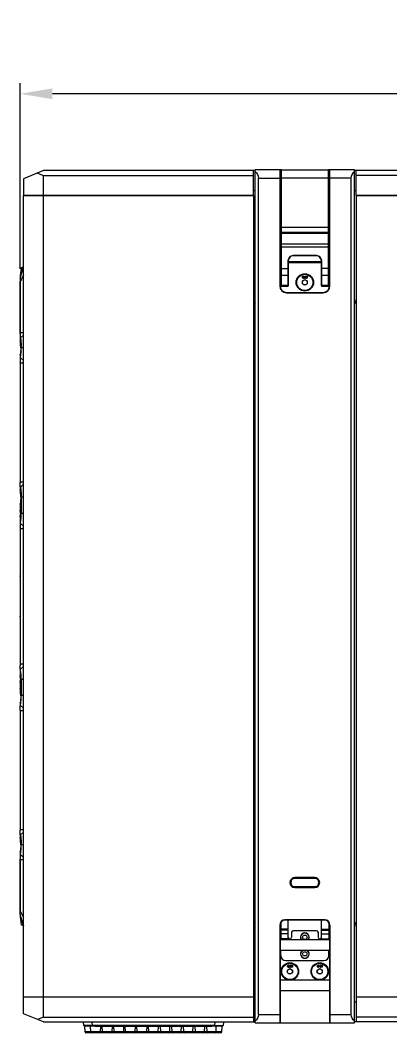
# Model space of a CAD drawing. Header units: millimetres. Extents: x 0 to 9253, y 0 to 2730.
# Drawn here: x 1633 to 1856, y 1056 to 1667 of the extents above; entities that cross this region are included whole.
import ezdxf

# ---------------------------------------------------------------- set-up
doc = ezdxf.new("R2010")
doc.units = ezdxf.units.MM
doc.layers.get('0').update_dxf_attribs({"lineweight": 13})
doc.layers.add('标注', color=251, linetype='Continuous', lineweight=9)
doc.styles.get("Standard").update_dxf_attribs({"font": 'arial.ttf'})
doc.dimstyles.new('STANDARD 13', dxfattribs={"dimscale": 13, "dimtxt": 2.5, "dimasz": 1.5, "dimexe": 0.5, "dimexo": 0.5, "dimgap": 0.5, "dimtad": 1, "dimtoh": 1, "dimdec": 1, "dimzin": 9, "dimdsep": 46, "dimtxsty": 'Standard', "dimcen": 0, "dimclrd": 256, "dimclre": 256, "dimclrt": 256, "dimadec": 0, "dimazin": 0, "dimtp": 0.01, "dimtm": 0.01, "dimtfac": 1, "dimtdec": 1, "dimtofl": 0, "dimtmove": 0, "dimatfit": 3, "dimfxl": 1, "dimtolj": 1, "dimtzin": 4, "dimlwd": -1, "dimlwe": -1, "dimarcsym": 0})

# ---------------------------------------------------------------- blocks, each defined once
blk = doc.blocks.new('*D10')
at = {"layer": 'Defpoints', "color": 0, "transparency": 16777216}
for p in [(1632.97, 1622.76), (2288.97, 1571.39), (1632.97, 1510.5)]:
    blk.add_point(p, dxfattribs=at)
at = {"layer": '标注', "transparency": 16777216}
for p, q in [((1632.97, 1517), (1632.97, 1629.26)), ((2288.97, 1577.89), (2288.97, 1629.26)), ((2269.47, 1622.76), (1652.47, 1622.76))]:
    blk.add_line(p, q, dxfattribs=at)
for points in [[(1652.47, 1626.01), (1652.47, 1619.51), (1632.97, 1622.76)], [(2269.47, 1626.01), (2269.47, 1619.51), (2288.97, 1622.76)]]:
    blk.add_solid(points, dxfattribs=at)
at = {"layer": '标注', "transparency": 16777216, "insert": (1960.97, 1645.85), "char_height": 32.5, "attachment_point": 5}
blk.add_mtext('\\A1;656', dxfattribs=at)

msp = doc.modelspace()

# ---------------------------------------------------------------- linework, layer by layer
for p, q in [((1646.97, 1576.39), (1634.97, 1571.39)), ((1634.97, 1571.39), (1634.97, 1561.39)), ((1643.37, 1574.89), (1646.97, 1573.39)), ((1774.97, 1576.39), (1646.97, 1576.39)), ((1646.97, 1573.39), (1773.97, 1573.39)), ((1646.97, 1561.39), (1646.97, 1573.39)), ((1773.97, 1561.39), (1773.97, 1576.39)), ((1774.97, 1061.88), (1774.97, 1576.88)), ((1789.77, 1576.88), (1774.97, 1576.88)), ((1776.97, 1066.88), (1776.97, 1571.88)), ((1776.97, 1571.88), (1789.97, 1571.88)), ((1790.67, 1576.89), (1789.77, 1576.89)), ((1789.77, 1576.88), (1789.77, 1506.88)), ((1789.97, 1506.88), (1789.97, 1576.89)), ((1790.47, 1571.08), (1789.97, 1571.08)), ((1790.47, 1576.68), (1790.47, 1506.83)), ((1819.47, 1571.88), (1790.47, 1571.88)), ((1790.67, 1576.88), (1790.67, 1506.63)), ((1790.67, 1576.88), (1819.27, 1576.88)), ((1820.17, 1576.89), (1819.27, 1576.89)), ((1819.27, 1506.63), (1819.27, 1576.88)), ((1819.47, 1506.83), (1819.47, 1576.68)), ((1819.97, 1571.08), (1819.47, 1571.08)), ((1819.97, 1506.88), (1819.97, 1576.89)), ((1832.97, 1571.88), (1819.97, 1571.88)), ((1820.17, 1506.88), (1820.17, 1576.88)), ((1834.97, 1576.88), (1820.17, 1576.88)), ((1832.97, 1066.88), (1832.97, 1571.88)), ((1834.97, 1061.88), (1834.97, 1576.88)), ((2088.97, 1576.39), (1834.97, 1576.39)), ((1835.97, 1561.39), (1835.97, 1576.39)), ((2087.97, 1573.39), (1835.97, 1573.39)), ((1634.97, 1561.39), (1773.97, 1561.39)), ((1773.97, 1561.38), (1634.97, 1561.38)), ((1634.97, 1067.38), (1634.97, 1561.38)), ((1646.97, 1065.38), (1646.97, 1561.38)), ((1773.97, 1564.39), (1774.97, 1564.39)), ((1773.97, 1561.38), (1773.97, 1077.38)), ((1790.47, 1564.68), (1789.97, 1564.68)), ((1819.97, 1564.68), (1819.47, 1564.68)), ((1834.97, 1564.39), (1835.97, 1564.39)), ((1835.97, 1561.39), (1861.97, 1561.39)), ((1835.97, 1561.38), (1835.97, 1077.38)), ((1861.97, 1561.38), (1835.97, 1561.38)), ((1819.47, 1542.11), (1790.47, 1542.11)), ((1790.67, 1539.17), (1819.27, 1539.17)), ((1790.67, 1538.63), (1819.27, 1538.63)), ((1819.47, 1530.11), (1790.47, 1530.11)), ((1790.67, 1532.11), (1819.27, 1532.11)), ((1797.97, 1525.08), (1797.97, 1524.88)), ((1811.97, 1525.08), (1797.97, 1525.08)), ((1811.97, 1524.88), (1797.97, 1524.88)), ((1811.97, 1525.08), (1811.97, 1524.88)), ((1633.04, 1513.46), (1634.97, 1518.39)), ((1633.61, 1517.69), (1634.97, 1518.39)), ((1633.61, 1517.69), (1633.61, 1517.69)), ((1633.96, 1514.87), (1634.97, 1518.39)), ((1790.47, 1517.27), (1794.97, 1517.27)), ((1794.77, 1521.88), (1794.77, 1506.63)), ((1794.77, 1521.88), (1794.97, 1521.88)), ((1794.97, 1521.88), (1794.97, 1506.83)), ((1814.97, 1521.39), (1794.97, 1521.39)), ((1794.97, 1520.89), (1814.97, 1520.89)), ((1814.97, 1506.83), (1814.97, 1521.88)), ((1815.17, 1521.88), (1814.97, 1521.88)), ((1819.47, 1517.27), (1814.97, 1517.27)), ((1815.17, 1506.63), (1815.17, 1521.88)), ((1632.97, 1511.39), (1633.17, 1512.09)), ((1632.97, 1511.39), (1632.97, 1509.39)), ((1632.97, 1511.24), (1632.97, 1510.81)), ((1633.17, 1512.09), (1633.77, 1514.19)), ((1633.49, 1510.39), (1633.19, 1509.78)), ((1633.49, 1510.39), (1633.19, 1509.78)), ((1634.93, 1513.39), (1633.49, 1510.39)), ((1633.77, 1514.19), (1633.96, 1514.87)), ((1790.67, 1513.33), (1794.77, 1513.33)), ((1803.47, 1509.75), (1804.97, 1510.62)), ((1803.57, 1512.13), (1803.6, 1512.32)), ((1803.57, 1511.93), (1803.57, 1512.13)), ((1803.6, 1511.74), (1803.57, 1511.93)), ((1803.6, 1512.32), (1803.65, 1512.46)), ((1803.65, 1511.61), (1803.6, 1511.74)), ((1803.65, 1512.46), (1803.73, 1512.57)), ((1803.73, 1511.5), (1803.65, 1511.61)), ((1803.87, 1511.88), (1803.7, 1511.99)), ((1803.7, 1511.99), (1803.7, 1511.93)), ((1803.7, 1511.93), (1803.73, 1511.77)), ((1803.73, 1512.57), (1803.87, 1512.65)), ((1803.76, 1512.37), (1803.73, 1512.29)), ((1803.73, 1512.29), (1803.73, 1512.24)), ((1803.73, 1512.24), (1803.76, 1512.15)), ((1803.73, 1511.77), (1803.76, 1511.69)), ((1803.87, 1511.41), (1803.73, 1511.5)), ((1803.81, 1512.46), (1803.76, 1512.37)), ((1803.76, 1512.15), (1803.81, 1512.07)), ((1803.76, 1511.69), (1803.81, 1511.61)), ((1803.89, 1512.51), (1803.81, 1512.46)), ((1803.81, 1512.07), (1803.89, 1512.02)), ((1803.81, 1511.61), (1803.89, 1511.55)), ((1803.87, 1512.65), (1804, 1512.68)), ((1804, 1511.85), (1803.87, 1511.88)), ((1804, 1511.39), (1803.87, 1511.41)), ((1803.97, 1512.54), (1803.89, 1512.51)), ((1803.89, 1512.02), (1803.97, 1511.99)), ((1803.89, 1511.55), (1803.97, 1511.52)), ((1804.16, 1512.54), (1803.97, 1512.54)), ((1803.97, 1511.99), (1804.16, 1511.99)), ((1803.97, 1511.52), (1804.13, 1511.52)), ((1804, 1512.68), (1804.13, 1512.68)), ((1804.13, 1511.85), (1804, 1511.85)), ((1804.11, 1511.39), (1804, 1511.39)), ((1804.24, 1511.41), (1804.11, 1511.39)), ((1804.13, 1512.68), (1804.27, 1512.65)), ((1804.27, 1511.88), (1804.13, 1511.85)), ((1804.13, 1511.52), (1804.21, 1511.55)), ((1804.24, 1512.51), (1804.16, 1512.54)), ((1804.16, 1511.99), (1804.24, 1512.02)), ((1804.21, 1511.55), (1804.3, 1511.61)), ((1804.32, 1512.46), (1804.24, 1512.51)), ((1804.24, 1512.02), (1804.32, 1512.07)), ((1804.38, 1511.5), (1804.24, 1511.41)), ((1804.27, 1512.65), (1804.4, 1512.57)), ((1804.4, 1511.96), (1804.27, 1511.88)), ((1804.3, 1511.61), (1804.35, 1511.69)), ((1804.38, 1512.37), (1804.32, 1512.46)), ((1804.32, 1512.07), (1804.38, 1512.15)), ((1804.35, 1511.69), (1804.48, 1511.69)), ((1804.4, 1512.29), (1804.38, 1512.37)), ((1804.38, 1512.15), (1804.4, 1512.24)), ((1804.46, 1511.61), (1804.38, 1511.5)), ((1804.4, 1512.57), (1804.48, 1512.46)), ((1804.4, 1512.24), (1804.4, 1512.29)), ((1804.48, 1512.07), (1804.4, 1511.96)), ((1804.48, 1511.69), (1804.46, 1511.61)), ((1804.48, 1512.46), (1804.54, 1512.32)), ((1804.54, 1512.21), (1804.48, 1512.07)), ((1804.54, 1512.32), (1804.54, 1512.21)), ((1804.75, 1511.39), (1804.75, 1511.52)), ((1804.75, 1511.52), (1804.89, 1511.52)), ((1804.89, 1511.39), (1804.75, 1511.39)), ((1804.89, 1511.52), (1804.89, 1511.39)), ((1804.97, 1510.62), (1806.47, 1509.75)), ((1805.1, 1512.15), (1805.13, 1512.29)), ((1805.1, 1511.91), (1805.1, 1512.15)), ((1805.13, 1511.77), (1805.1, 1511.91)), ((1805.13, 1512.29), (1805.16, 1512.37)), ((1805.16, 1511.69), (1805.13, 1511.77)), ((1805.16, 1512.37), (1805.21, 1512.48)), ((1805.21, 1511.58), (1805.16, 1511.69)), ((1805.21, 1512.48), (1805.29, 1512.57)), ((1805.29, 1511.5), (1805.21, 1511.58)), ((1805.26, 1512.29), (1805.24, 1512.13)), ((1805.24, 1512.13), (1805.24, 1511.93)), ((1805.24, 1511.93), (1805.26, 1511.77)), ((1805.37, 1512.46), (1805.26, 1512.29)), ((1805.26, 1511.77), (1805.37, 1511.61)), ((1805.29, 1512.57), (1805.42, 1512.65)), ((1805.42, 1511.41), (1805.29, 1511.5)), ((1805.45, 1512.51), (1805.37, 1512.46)), ((1805.37, 1511.61), (1805.45, 1511.55)), ((1805.42, 1512.65), (1805.59, 1512.68)), ((1805.59, 1511.39), (1805.42, 1511.41)), ((1805.59, 1512.54), (1805.45, 1512.51)), ((1805.45, 1511.55), (1805.59, 1511.52)), ((1805.59, 1512.68), (1805.75, 1512.65)), ((1805.72, 1512.51), (1805.59, 1512.54)), ((1805.59, 1511.52), (1805.72, 1511.55)), ((1805.75, 1511.41), (1805.59, 1511.39)), ((1805.8, 1512.46), (1805.72, 1512.51)), ((1805.72, 1511.55), (1805.8, 1511.61)), ((1805.75, 1512.65), (1805.88, 1512.57)), ((1805.88, 1511.5), (1805.75, 1511.41)), ((1805.91, 1512.29), (1805.8, 1512.46)), ((1805.8, 1511.61), (1805.91, 1511.77)), ((1805.88, 1512.57), (1805.96, 1512.48)), ((1805.96, 1511.58), (1805.88, 1511.5)), ((1805.93, 1512.13), (1805.91, 1512.29)), ((1805.91, 1511.77), (1805.93, 1511.93)), ((1805.93, 1511.93), (1805.93, 1512.13)), ((1805.96, 1512.48), (1806.02, 1512.37)), ((1806.02, 1511.69), (1805.96, 1511.58)), ((1806.02, 1512.37), (1806.04, 1512.29)), ((1806.04, 1511.77), (1806.02, 1511.69)), ((1806.04, 1512.29), (1806.07, 1512.15)), ((1806.07, 1511.91), (1806.04, 1511.77)), ((1806.07, 1512.15), (1806.07, 1511.91)), ((1806.28, 1511.39), (1806.28, 1512.68)), ((1806.28, 1512.68), (1806.45, 1512.68)), ((1806.45, 1511.39), (1806.28, 1511.39)), ((1806.45, 1512.68), (1806.61, 1512.48)), ((1806.61, 1512.26), (1806.45, 1512.46)), ((1806.45, 1512.46), (1806.45, 1511.39)), ((1806.61, 1512.48), (1806.61, 1512.26)), ((1815.17, 1513.33), (1819.27, 1513.33)), ((1633.17, 1509.78), (1632.97, 1509.39)), ((1632.97, 1478.12), (1632.97, 1509.39)), ((1633.17, 1478.39), (1633.17, 1509.78)), ((1789.77, 1506.88), (1789.97, 1506.88)), ((1790.67, 1507.24), (1794.77, 1507.24)), ((1790.67, 1506.63), (1794.77, 1506.63)), ((1803.47, 1508.02), (1803.47, 1509.75)), ((1804.97, 1507.15), (1803.47, 1508.02)), ((1806.47, 1508.02), (1804.97, 1507.15)), ((1806.47, 1509.75), (1806.47, 1508.02)), ((1815.17, 1507.24), (1819.27, 1507.24)), ((1815.17, 1506.63), (1819.27, 1506.63)), ((1820.17, 1506.88), (1819.97, 1506.88)), ((1793.97, 1502.68), (1793.97, 1502.88)), ((1793.97, 1502.88), (1815.97, 1502.88)), ((1793.97, 1502.68), (1815.97, 1502.68)), ((1815.97, 1502.68), (1815.97, 1502.88)), ((1632.97, 1478.12), (1633.17, 1478.39)), ((1632.97, 1478.12), (1632.97, 1477.4)), ((1632.97, 1475.34), (1632.97, 1473.69)), ((1632.98, 1473.63), (1632.97, 1473.69)), ((1632.97, 1473.69), (1632.98, 1473.64)), ((1632.97, 1473.69), (1632.98, 1473.63)), ((1633.04, 1475.34), (1634.97, 1477.01)), ((1634.93, 1478.39), (1633.19, 1478.39)), ((1633, 1465.27), (1632.97, 1465.09)), ((1632.97, 1465.09), (1632.97, 1463.43)), ((1632.97, 1461.38), (1632.97, 1460.66)), ((1632.99, 1465.26), (1633, 1465.29)), ((1633, 1465.29), (1632.99, 1465.26)), ((1633, 1465.29), (1633.01, 1465.34)), ((1633.04, 1463.43), (1634.97, 1461.76)), ((1633.17, 1460.39), (1632.97, 1460.66)), ((1632.97, 1460.66), (1632.97, 1388.1)), ((1633.17, 1460.39), (1634.97, 1460.39)), ((1633.17, 1388.37), (1633.17, 1460.39)), ((1632.97, 1388.1), (1633.17, 1388.37)), ((1632.97, 1387.37), (1632.97, 1388.1)), ((1632.97, 1387.37), (1632.97, 1387.84)), ((1633.37, 1388.37), (1633.43, 1388.37)), ((1633.43, 1388.37), (1633.54, 1388.37)), ((1634.97, 1388.37), (1633.54, 1388.37)), ((1632.97, 1385.32), (1632.97, 1383.69)), ((1633, 1383.47), (1632.97, 1383.69)), ((1632.97, 1383.69), (1633, 1383.47)), ((1632.97, 1383.69), (1632.98, 1383.63)), ((1633, 1383.47), (1632.98, 1383.63)), ((1633.04, 1385.32), (1634.97, 1386.99)), ((1633.61, 1379.37), (1634.97, 1379.37)), ((1633.61, 1379.37), (1633.61, 1369.37)), ((1632.97, 1375.09), (1633, 1375.26)), ((1632.97, 1375.09), (1632.97, 1371.39)), ((1632.97, 1371.39), (1632.98, 1371.33)), ((1632.99, 1371.17), (1632.98, 1371.24)), ((1632.98, 1371.23), (1632.99, 1371.17)), ((1632.99, 1375.26), (1633, 1375.29)), ((1633, 1375.29), (1632.99, 1375.25)), ((1633, 1375.29), (1633.01, 1375.34)), ((1634.97, 1369.37), (1633.61, 1369.37)), ((1632.97, 1367.39), (1632.98, 1367.44)), ((1632.97, 1367.39), (1632.97, 1363.43)), ((1633.04, 1363.43), (1634.97, 1361.76)), ((1632.97, 1361.38), (1632.97, 1360.66)), ((1633.17, 1360.39), (1632.97, 1360.66)), ((1632.97, 1360.66), (1632.97, 1331.79)), ((1633.17, 1360.39), (1634.97, 1360.39)), ((1633.17, 1278.39), (1633.17, 1360.39)), ((1633, 1331.35), (1633, 1307.43)), ((1632.97, 1306.98), (1632.97, 1278.12)), ((1632.97, 1278.12), (1633.17, 1278.39)), ((1632.97, 1278.12), (1632.97, 1277.4)), ((1634.97, 1278.39), (1633.17, 1278.39)), ((1632.97, 1275.34), (1632.97, 1271.39)), ((1633.04, 1275.34), (1634.97, 1277.01)), ((1632.97, 1271.39), (1632.98, 1271.33)), ((1632.97, 1267.39), (1632.98, 1267.44)), ((1632.97, 1267.39), (1632.97, 1263.69)), ((1632.99, 1271.17), (1632.98, 1271.24)), ((1632.98, 1271.23), (1632.99, 1271.17)), ((1633.61, 1269.4), (1634.97, 1269.4)), ((1633.61, 1269.4), (1633.61, 1259.41)), ((1632.98, 1263.63), (1632.97, 1263.69)), ((1632.97, 1263.69), (1632.98, 1263.63)), ((1634.97, 1259.41), (1633.61, 1259.41)), ((1632.97, 1255.09), (1633, 1255.27)), ((1632.97, 1255.09), (1632.97, 1253.45)), ((1633, 1255.29), (1633.01, 1255.34)), ((1633, 1255.26), (1633, 1255.29)), ((1633, 1255.29), (1633, 1255.26)), ((1633.04, 1253.45), (1634.97, 1251.78)), ((1632.97, 1250.68), (1632.97, 1251.4)), ((1632.97, 1251.17), (1632.97, 1251.4)), ((1633.17, 1250.41), (1632.97, 1250.68)), ((1632.97, 1250.68), (1632.97, 1178.12)), ((1633.17, 1178.39), (1633.17, 1250.41)), ((1633.37, 1250.4), (1633.43, 1250.4)), ((1633.43, 1250.4), (1633.54, 1250.41)), ((1633.54, 1250.41), (1634.97, 1250.41)), ((1632.97, 1178.12), (1633.17, 1178.39)), ((1632.97, 1177.4), (1632.97, 1178.12)), ((1632.97, 1175.34), (1632.97, 1173.69)), ((1633.04, 1175.34), (1634.97, 1177.01)), ((1634.97, 1178.39), (1633.17, 1178.39)), ((1632.97, 1173.69), (1632.98, 1173.64)), ((1632.98, 1173.63), (1632.97, 1173.69)), ((1632.97, 1173.69), (1632.98, 1173.63)), ((1632.97, 1165.09), (1633, 1165.27)), ((1632.97, 1165.09), (1632.97, 1163.43)), ((1632.99, 1165.26), (1633, 1165.29)), ((1633, 1165.29), (1632.99, 1165.26)), ((1633, 1165.29), (1633.01, 1165.34)), ((1633.04, 1163.43), (1634.97, 1161.76)), ((1632.97, 1161.38), (1632.97, 1160.66)), ((1632.97, 1129.39), (1632.97, 1160.66)), ((1633.17, 1160.39), (1632.97, 1160.66)), ((1633.17, 1128.99), (1633.17, 1160.39)), ((1633.19, 1160.39), (1634.93, 1160.39)), ((1810.97, 1149.58), (1798.97, 1149.58)), ((1798.97, 1149.58), (1798.97, 1149.08)), ((1810.97, 1149.58), (1810.97, 1149.08)), ((1810.97, 1149.08), (1798.97, 1149.08)), ((1798.97, 1144.08), (1810.97, 1144.08)), ((1798.97, 1143.58), (1798.97, 1144.08)), ((1798.97, 1143.58), (1810.97, 1143.58)), ((1810.97, 1143.58), (1810.97, 1144.08)), ((1632.97, 1127.38), (1632.97, 1129.39)), ((1632.97, 1129.39), (1633.17, 1128.99)), ((1633.17, 1126.69), (1632.97, 1127.38)), ((1633.04, 1125.31), (1634.97, 1120.39)), ((1634.97, 1120.39), (1633.17, 1126.69)), ((1633.18, 1126.67), (1633.19, 1126.6)), ((1633.19, 1128.99), (1633.49, 1128.37)), ((1633.49, 1128.37), (1634.09, 1127.13)), ((1634.97, 1120.39), (1633.61, 1121.09)), ((1634.1, 1123.38), (1634, 1123.77)), ((1634.37, 1122.42), (1634.1, 1123.38)), ((1634.92, 1120.53), (1634.66, 1121.4)), ((1789.97, 1120.88), (1789.77, 1120.88)), ((1789.77, 1120.88), (1789.77, 1061.88)), ((1789.97, 1120.88), (1789.97, 1062.08)), ((1790.47, 1122.53), (1790.47, 1111.93)), ((1816.97, 1124.08), (1792.97, 1124.08)), ((1792.97, 1124.08), (1792.97, 1123.88)), ((1816.97, 1123.88), (1792.97, 1123.88)), ((1794.97, 1111.93), (1794.97, 1123.88)), ((1814.97, 1111.93), (1814.97, 1123.88)), ((1816.97, 1123.88), (1816.97, 1124.08)), ((1819.47, 1122.54), (1819.47, 1111.93)), ((1820.17, 1120.88), (1819.97, 1120.88)), ((1819.97, 1120.88), (1819.97, 1062.08)), ((1820.17, 1120.88), (1820.17, 1061.88)), ((1794.97, 1118.38), (1790.47, 1118.38)), ((1794.97, 1117.88), (1790.47, 1117.88)), ((1794.97, 1115.54), (1790.47, 1115.54)), ((1796.97, 1116.51), (1796.97, 1113.51)), ((1811.97, 1117.51), (1797.97, 1117.51)), ((1803.53, 1113.51), (1804.25, 1114.76)), ((1804.25, 1112.26), (1803.53, 1113.51)), ((1804.25, 1114.76), (1805.69, 1114.76)), ((1805.69, 1114.76), (1806.42, 1113.51)), ((1806.42, 1113.51), (1805.69, 1112.26)), ((1812.97, 1116.51), (1812.97, 1113.51)), ((1814.97, 1118.38), (1819.47, 1118.38)), ((1814.97, 1117.88), (1819.47, 1117.88)), ((1814.97, 1115.54), (1819.47, 1115.54)), ((1819.97, 1111.93), (1789.97, 1111.93)), ((1794.97, 1112.5), (1790.47, 1112.5)), ((1805.69, 1112.26), (1804.25, 1112.26)), ((1814.97, 1112.5), (1819.47, 1112.5)), ((1819.97, 1105.53), (1789.97, 1105.53)), ((1790.47, 1102.51), (1790.47, 1105.53)), ((1803.53, 1103.51), (1804.25, 1104.76)), ((1804.25, 1102.26), (1803.53, 1103.51)), ((1804.25, 1104.76), (1805.69, 1104.76)), ((1805.69, 1102.26), (1804.25, 1102.26)), ((1805.69, 1104.76), (1806.42, 1103.51)), ((1806.42, 1103.51), (1805.69, 1102.26)), ((1819.47, 1102.51), (1819.47, 1105.53)), ((1793.47, 1099.51), (1816.47, 1099.51)), ((1794.47, 1093.75), (1795.97, 1094.61)), ((1794.57, 1096.12), (1794.6, 1096.31)), ((1794.57, 1095.93), (1794.57, 1096.12)), ((1794.6, 1095.74), (1794.57, 1095.93)), ((1794.6, 1096.31), (1794.65, 1096.45)), ((1794.65, 1095.6), (1794.6, 1095.74)), ((1794.65, 1096.45), (1794.73, 1096.56)), ((1794.73, 1095.49), (1794.65, 1095.6)), ((1794.7, 1095.98), (1794.7, 1095.93)), ((1794.87, 1095.87), (1794.7, 1095.98)), ((1794.7, 1095.93), (1794.73, 1095.77)), ((1794.73, 1096.56), (1794.87, 1096.64)), ((1794.76, 1096.37), (1794.73, 1096.29)), ((1794.73, 1096.29), (1794.73, 1096.23)), ((1794.73, 1096.23), (1794.76, 1096.15)), ((1794.73, 1095.77), (1794.76, 1095.68)), ((1794.87, 1095.41), (1794.73, 1095.49)), ((1794.81, 1096.45), (1794.76, 1096.37)), ((1794.76, 1096.15), (1794.81, 1096.07)), ((1794.76, 1095.68), (1794.81, 1095.6)), ((1794.89, 1096.51), (1794.81, 1096.45)), ((1794.81, 1096.07), (1794.89, 1096.01)), ((1794.81, 1095.6), (1794.89, 1095.55)), ((1794.87, 1096.64), (1795, 1096.67)), ((1795, 1095.85), (1794.87, 1095.87)), ((1795, 1095.38), (1794.87, 1095.41)), ((1794.97, 1096.53), (1794.89, 1096.51)), ((1794.89, 1096.01), (1794.97, 1095.98)), ((1794.89, 1095.55), (1794.97, 1095.52)), ((1795.16, 1096.53), (1794.97, 1096.53)), ((1794.97, 1095.98), (1795.16, 1095.98)), ((1794.97, 1095.52), (1795.13, 1095.52)), ((1795, 1096.67), (1795.13, 1096.67)), ((1795.13, 1095.85), (1795, 1095.85)), ((1795.11, 1095.38), (1795, 1095.38)), ((1795.24, 1095.41), (1795.11, 1095.38)), ((1795.13, 1096.67), (1795.27, 1096.64)), ((1795.27, 1095.87), (1795.13, 1095.85)), ((1795.13, 1095.52), (1795.21, 1095.55)), ((1795.24, 1096.51), (1795.16, 1096.53)), ((1795.16, 1095.98), (1795.24, 1096.01)), ((1795.21, 1095.55), (1795.3, 1095.6)), ((1795.32, 1096.45), (1795.24, 1096.51)), ((1795.24, 1096.01), (1795.32, 1096.07)), ((1795.38, 1095.49), (1795.24, 1095.41)), ((1795.27, 1096.64), (1795.4, 1096.56)), ((1795.4, 1095.96), (1795.27, 1095.87)), ((1795.3, 1095.6), (1795.35, 1095.68)), ((1795.38, 1096.37), (1795.32, 1096.45)), ((1795.32, 1096.07), (1795.38, 1096.15)), ((1795.35, 1095.68), (1795.48, 1095.68)), ((1795.4, 1096.29), (1795.38, 1096.37)), ((1795.38, 1096.15), (1795.4, 1096.23)), ((1795.46, 1095.6), (1795.38, 1095.49)), ((1795.4, 1096.56), (1795.48, 1096.45)), ((1795.4, 1096.23), (1795.4, 1096.29)), ((1795.48, 1096.07), (1795.4, 1095.96)), ((1795.48, 1095.68), (1795.46, 1095.6)), ((1795.48, 1096.45), (1795.54, 1096.31)), ((1795.54, 1096.2), (1795.48, 1096.07)), ((1795.54, 1096.31), (1795.54, 1096.2)), ((1795.75, 1095.52), (1795.89, 1095.52)), ((1795.75, 1095.38), (1795.75, 1095.52)), ((1795.89, 1095.38), (1795.75, 1095.38)), ((1795.89, 1095.52), (1795.89, 1095.38)), ((1795.97, 1094.61), (1797.47, 1093.75)), ((1796.1, 1096.15), (1796.13, 1096.29)), ((1796.1, 1095.9), (1796.1, 1096.15)), ((1796.13, 1095.77), (1796.1, 1095.9)), ((1796.13, 1096.29), (1796.16, 1096.37)), ((1796.16, 1095.68), (1796.13, 1095.77)), ((1796.16, 1096.37), (1796.21, 1096.48)), ((1796.21, 1095.57), (1796.16, 1095.68)), ((1796.21, 1096.48), (1796.29, 1096.56)), ((1796.29, 1095.49), (1796.21, 1095.57)), ((1796.26, 1096.29), (1796.24, 1096.12)), ((1796.24, 1096.12), (1796.24, 1095.93)), ((1796.24, 1095.93), (1796.26, 1095.77)), ((1796.37, 1096.45), (1796.26, 1096.29)), ((1796.26, 1095.77), (1796.37, 1095.6)), ((1796.29, 1096.56), (1796.42, 1096.64)), ((1796.42, 1095.41), (1796.29, 1095.49)), ((1796.45, 1096.51), (1796.37, 1096.45)), ((1796.37, 1095.6), (1796.45, 1095.55)), ((1796.42, 1096.64), (1796.59, 1096.67)), ((1796.59, 1095.38), (1796.42, 1095.41)), ((1796.59, 1096.53), (1796.45, 1096.51)), ((1796.45, 1095.55), (1796.59, 1095.52)), ((1796.59, 1096.67), (1796.75, 1096.64)), ((1796.72, 1096.51), (1796.59, 1096.53)), ((1796.59, 1095.52), (1796.72, 1095.55)), ((1796.75, 1095.41), (1796.59, 1095.38)), ((1796.8, 1096.45), (1796.72, 1096.51)), ((1796.72, 1095.55), (1796.8, 1095.6)), ((1796.75, 1096.64), (1796.88, 1096.56)), ((1796.88, 1095.49), (1796.75, 1095.41)), ((1796.91, 1096.29), (1796.8, 1096.45)), ((1796.8, 1095.6), (1796.91, 1095.77)), ((1796.88, 1096.56), (1796.96, 1096.48)), ((1796.96, 1095.57), (1796.88, 1095.49)), ((1796.93, 1096.12), (1796.91, 1096.29)), ((1796.91, 1095.77), (1796.93, 1095.93)), ((1796.93, 1095.93), (1796.93, 1096.12)), ((1796.96, 1096.48), (1797.02, 1096.37)), ((1797.02, 1095.68), (1796.96, 1095.57)), ((1797.02, 1096.37), (1797.04, 1096.29)), ((1797.04, 1095.77), (1797.02, 1095.68)), ((1797.04, 1096.29), (1797.07, 1096.15)), ((1797.07, 1095.9), (1797.04, 1095.77)), ((1797.07, 1096.15), (1797.07, 1095.9)), ((1797.28, 1096.67), (1797.45, 1096.67)), ((1797.28, 1095.38), (1797.28, 1096.67)), ((1797.45, 1095.38), (1797.28, 1095.38)), ((1797.45, 1096.67), (1797.61, 1096.48)), ((1797.45, 1096.45), (1797.45, 1095.38)), ((1797.61, 1096.26), (1797.45, 1096.45)), ((1797.61, 1096.48), (1797.61, 1096.26)), ((1812.47, 1093.75), (1813.97, 1094.61)), ((1812.57, 1096.12), (1812.6, 1096.31)), ((1812.57, 1095.93), (1812.57, 1096.12)), ((1812.6, 1095.74), (1812.57, 1095.93)), ((1812.6, 1096.31), (1812.65, 1096.45)), ((1812.65, 1095.6), (1812.6, 1095.74)), ((1812.65, 1096.45), (1812.73, 1096.56)), ((1812.73, 1095.49), (1812.65, 1095.6)), ((1812.7, 1095.98), (1812.7, 1095.93)), ((1812.87, 1095.87), (1812.7, 1095.98)), ((1812.7, 1095.93), (1812.73, 1095.77)), ((1812.73, 1096.56), (1812.87, 1096.64)), ((1812.76, 1096.37), (1812.73, 1096.29)), ((1812.73, 1096.29), (1812.73, 1096.23)), ((1812.73, 1096.23), (1812.76, 1096.15)), ((1812.73, 1095.77), (1812.76, 1095.68)), ((1812.87, 1095.41), (1812.73, 1095.49)), ((1812.81, 1096.45), (1812.76, 1096.37)), ((1812.76, 1096.15), (1812.81, 1096.07)), ((1812.76, 1095.68), (1812.81, 1095.6)), ((1812.89, 1096.51), (1812.81, 1096.45)), ((1812.81, 1096.07), (1812.89, 1096.01)), ((1812.81, 1095.6), (1812.89, 1095.55)), ((1812.87, 1096.64), (1813, 1096.67)), ((1813, 1095.85), (1812.87, 1095.87)), ((1813, 1095.38), (1812.87, 1095.41)), ((1812.97, 1096.53), (1812.89, 1096.51)), ((1812.89, 1096.01), (1812.97, 1095.98)), ((1812.89, 1095.55), (1812.97, 1095.52)), ((1813.16, 1096.53), (1812.97, 1096.53)), ((1812.97, 1095.98), (1813.16, 1095.98)), ((1812.97, 1095.52), (1813.13, 1095.52)), ((1813, 1096.67), (1813.13, 1096.67)), ((1813.13, 1095.85), (1813, 1095.85)), ((1813.11, 1095.38), (1813, 1095.38)), ((1813.24, 1095.41), (1813.11, 1095.38)), ((1813.13, 1096.67), (1813.27, 1096.64)), ((1813.27, 1095.87), (1813.13, 1095.85)), ((1813.13, 1095.52), (1813.21, 1095.55)), ((1813.24, 1096.51), (1813.16, 1096.53)), ((1813.16, 1095.98), (1813.24, 1096.01)), ((1813.21, 1095.55), (1813.3, 1095.6)), ((1813.32, 1096.45), (1813.24, 1096.51)), ((1813.24, 1096.01), (1813.32, 1096.07)), ((1813.38, 1095.49), (1813.24, 1095.41)), ((1813.27, 1096.64), (1813.4, 1096.56)), ((1813.4, 1095.96), (1813.27, 1095.87)), ((1813.3, 1095.6), (1813.35, 1095.68)), ((1813.38, 1096.37), (1813.32, 1096.45)), ((1813.32, 1096.07), (1813.38, 1096.15)), ((1813.35, 1095.68), (1813.48, 1095.68)), ((1813.4, 1096.29), (1813.38, 1096.37)), ((1813.38, 1096.15), (1813.4, 1096.23)), ((1813.46, 1095.6), (1813.38, 1095.49)), ((1813.4, 1096.56), (1813.48, 1096.45)), ((1813.4, 1096.23), (1813.4, 1096.29)), ((1813.48, 1096.07), (1813.4, 1095.96)), ((1813.48, 1095.68), (1813.46, 1095.6)), ((1813.48, 1096.45), (1813.54, 1096.31)), ((1813.54, 1096.2), (1813.48, 1096.07)), ((1813.54, 1096.31), (1813.54, 1096.2)), ((1813.75, 1095.52), (1813.89, 1095.52)), ((1813.75, 1095.38), (1813.75, 1095.52)), ((1813.89, 1095.38), (1813.75, 1095.38)), ((1813.89, 1095.52), (1813.89, 1095.38)), ((1813.97, 1094.61), (1815.47, 1093.75)), ((1814.1, 1096.15), (1814.13, 1096.29)), ((1814.1, 1095.9), (1814.1, 1096.15)), ((1814.13, 1095.77), (1814.1, 1095.9)), ((1814.13, 1096.29), (1814.16, 1096.37)), ((1814.16, 1095.68), (1814.13, 1095.77)), ((1814.16, 1096.37), (1814.21, 1096.48)), ((1814.21, 1095.57), (1814.16, 1095.68)), ((1814.21, 1096.48), (1814.29, 1096.56)), ((1814.29, 1095.49), (1814.21, 1095.57)), ((1814.26, 1096.29), (1814.24, 1096.12)), ((1814.24, 1096.12), (1814.24, 1095.93)), ((1814.24, 1095.93), (1814.26, 1095.77)), ((1814.37, 1096.45), (1814.26, 1096.29)), ((1814.26, 1095.77), (1814.37, 1095.6)), ((1814.29, 1096.56), (1814.42, 1096.64)), ((1814.42, 1095.41), (1814.29, 1095.49)), ((1814.45, 1096.51), (1814.37, 1096.45)), ((1814.37, 1095.6), (1814.45, 1095.55)), ((1814.42, 1096.64), (1814.59, 1096.67)), ((1814.59, 1095.38), (1814.42, 1095.41)), ((1814.59, 1096.53), (1814.45, 1096.51)), ((1814.45, 1095.55), (1814.59, 1095.52)), ((1814.59, 1096.67), (1814.75, 1096.64)), ((1814.72, 1096.51), (1814.59, 1096.53)), ((1814.59, 1095.52), (1814.72, 1095.55)), ((1814.75, 1095.41), (1814.59, 1095.38)), ((1814.8, 1096.45), (1814.72, 1096.51)), ((1814.72, 1095.55), (1814.8, 1095.6)), ((1814.75, 1096.64), (1814.88, 1096.56)), ((1814.88, 1095.49), (1814.75, 1095.41)), ((1814.91, 1096.29), (1814.8, 1096.45)), ((1814.8, 1095.6), (1814.91, 1095.77)), ((1814.88, 1096.56), (1814.96, 1096.48)), ((1814.96, 1095.57), (1814.88, 1095.49)), ((1814.93, 1096.12), (1814.91, 1096.29)), ((1814.91, 1095.77), (1814.93, 1095.93)), ((1814.93, 1095.93), (1814.93, 1096.12)), ((1814.96, 1096.48), (1815.02, 1096.37)), ((1815.02, 1095.68), (1814.96, 1095.57)), ((1815.02, 1096.37), (1815.04, 1096.29)), ((1815.04, 1095.77), (1815.02, 1095.68)), ((1815.04, 1096.29), (1815.07, 1096.15)), ((1815.07, 1095.9), (1815.04, 1095.77)), ((1815.07, 1096.15), (1815.07, 1095.9)), ((1815.28, 1096.67), (1815.45, 1096.67)), ((1815.28, 1095.38), (1815.28, 1096.67)), ((1815.45, 1095.38), (1815.28, 1095.38)), ((1815.45, 1096.67), (1815.61, 1096.48)), ((1815.45, 1096.45), (1815.45, 1095.38)), ((1815.61, 1096.26), (1815.45, 1096.45)), ((1815.61, 1096.48), (1815.61, 1096.26)), ((1794.47, 1092.01), (1794.47, 1093.75)), ((1795.97, 1091.15), (1794.47, 1092.01)), ((1797.47, 1092.01), (1795.97, 1091.15)), ((1797.47, 1093.75), (1797.47, 1092.01)), ((1812.47, 1092.01), (1812.47, 1093.75)), ((1813.97, 1091.15), (1812.47, 1092.01)), ((1815.47, 1092.01), (1813.97, 1091.15)), ((1815.47, 1093.75), (1815.47, 1092.01)), ((1819.97, 1087.58), (1789.97, 1087.58)), ((1773.97, 1077.38), (1634.97, 1077.38)), ((1773.97, 1077.38), (1773.97, 1062.38)), ((1819.97, 1081.18), (1789.97, 1081.18)), ((2087.97, 1077.38), (1835.97, 1077.38)), ((1835.97, 1077.38), (1835.97, 1062.38)), ((1774.97, 1074.38), (1773.97, 1074.38)), ((1835.97, 1074.38), (1834.97, 1074.38)), ((1646.97, 1062.38), (1634.97, 1067.38)), ((1646.97, 1065.38), (1643.37, 1063.88)), ((1646.97, 1065.38), (1773.97, 1065.38)), ((1776.97, 1066.88), (1789.97, 1066.88)), ((1819.97, 1066.88), (1832.97, 1066.88)), ((2087.97, 1065.38), (1835.97, 1065.38)), ((1646.97, 1062.38), (1774.97, 1062.38)), ((1671.37, 1060.34), (1671.19, 1062.38)), ((1678.13, 1059.88), (1671.87, 1059.88)), ((1672.16, 1056.35), (1671.97, 1059.88)), ((1675.66, 1056.35), (1675.47, 1059.88)), ((1676.17, 1062.38), (1676.35, 1060.34)), ((1750.59, 1060.34), (1676.35, 1060.34)), ((1676.35, 1059.88), (1676.35, 1060.34)), ((1678.13, 1059.88), (1678.47, 1059.88)), ((1678.47, 1059.88), (1678.82, 1059.88)), ((1678.82, 1059.88), (1685.13, 1059.88)), ((1681.47, 1059.88), (1681.29, 1056.35)), ((1682.66, 1056.35), (1682.47, 1059.88)), ((1685.13, 1059.88), (1685.47, 1059.88)), ((1685.47, 1059.88), (1685.82, 1059.88)), ((1685.82, 1059.88), (1692.13, 1059.88)), ((1688.47, 1059.88), (1688.29, 1056.35)), ((1689.66, 1056.35), (1689.47, 1059.88)), ((1692.13, 1059.88), (1692.47, 1059.88)), ((1692.47, 1059.88), (1692.82, 1059.88)), ((1692.82, 1059.88), (1699.13, 1059.88)), ((1695.47, 1059.88), (1695.29, 1056.35)), ((1696.66, 1056.35), (1696.47, 1059.88)), ((1699.13, 1059.88), (1699.47, 1059.88)), ((1699.47, 1059.88), (1699.82, 1059.88)), ((1699.82, 1059.88), (1706.13, 1059.88)), ((1702.47, 1059.88), (1702.29, 1056.35)), ((1703.66, 1056.35), (1703.47, 1059.88)), ((1706.13, 1059.88), (1706.47, 1059.88)), ((1706.47, 1059.88), (1706.82, 1059.88)), ((1706.82, 1059.88), (1713.13, 1059.88)), ((1709.47, 1059.88), (1709.29, 1056.35)), ((1710.66, 1056.35), (1710.47, 1059.88)), ((1713.13, 1059.88), (1713.47, 1059.88)), ((1713.47, 1059.88), (1713.82, 1059.88)), ((1713.82, 1059.88), (1720.13, 1059.88)), ((1716.29, 1056.35), (1716.47, 1059.88)), ((1717.47, 1059.88), (1717.66, 1056.35)), ((1720.13, 1059.88), (1720.47, 1059.88)), ((1720.47, 1059.88), (1720.82, 1059.88)), ((1720.82, 1059.88), (1727.13, 1059.88)), ((1723.29, 1056.35), (1723.47, 1059.88)), ((1724.47, 1059.88), (1724.66, 1056.35)), ((1727.13, 1059.88), (1727.47, 1059.88)), ((1727.47, 1059.88), (1727.82, 1059.88)), ((1727.82, 1059.88), (1734.13, 1059.88)), ((1730.29, 1056.35), (1730.47, 1059.88)), ((1731.47, 1059.88), (1731.66, 1056.35)), ((1734.13, 1059.88), (1734.47, 1059.88)), ((1734.47, 1059.88), (1734.82, 1059.88)), ((1734.82, 1059.88), (1741.13, 1059.88)), ((1737.29, 1056.35), (1737.47, 1059.88)), ((1738.47, 1059.88), (1738.66, 1056.35)), ((1741.13, 1059.88), (1741.47, 1059.88)), ((1741.47, 1059.88), (1741.82, 1059.88)), ((1741.82, 1059.88), (1748.13, 1059.88)), ((1744.29, 1056.35), (1744.47, 1059.88)), ((1745.47, 1059.88), (1745.66, 1056.35)), ((1748.13, 1059.88), (1748.47, 1059.88)), ((1748.47, 1059.88), (1748.82, 1059.88)), ((1755.08, 1059.88), (1748.82, 1059.88)), ((1750.59, 1060.34), (1750.77, 1062.38)), ((1750.59, 1060.34), (1750.59, 1059.88)), ((1751.29, 1056.35), (1751.47, 1059.88)), ((1754.79, 1056.35), (1754.97, 1059.88)), ((1755.75, 1062.38), (1755.57, 1060.34)), ((1774.97, 1061.88), (1789.77, 1061.88)), ((1789.77, 1061.88), (1820.17, 1061.88)), ((1789.97, 1061.88), (1789.97, 1062.08)), ((1819.97, 1061.88), (1819.97, 1062.08)), ((1820.17, 1061.88), (1834.97, 1061.88)), ((2088.97, 1062.38), (1834.97, 1062.38)), ((1754.79, 1056.35), (1672.16, 1056.35)), ((1754.29, 1055.88), (1672.66, 1055.88))]:
    msp.add_line(p, q)
for points in [[(1632.97, 1511.39), (1632.97, 1511.35), (1632.97, 1511.24)], [(1632.97, 1510.5), (1632.97, 1510.15), (1632.97, 1509.78), (1632.97, 1509.39)]]:
    msp.add_lwpolyline(points)
for centre, radius in [((1804.97, 1508.89), 5.25), ((1804.97, 1508.89), 5), ((1804.97, 1508.89), 4.9), ((1804.97, 1508.89), 1.5), ((1795.97, 1092.88), 5.25), ((1795.97, 1092.88), 5), ((1795.97, 1092.88), 4.9), ((1795.97, 1092.88), 1.5), ((1813.97, 1092.88), 5.25), ((1813.97, 1092.88), 5), ((1813.97, 1092.88), 4.9), ((1813.97, 1092.88), 1.5)]:
    msp.add_circle(centre, radius)
for centre, radius, start, end in [((1789.77, 1576.68), 0.2, 360, 90), ((1790.67, 1576.68), 0.2, 90, 180), ((1819.27, 1576.68), 0.2, 0, 90), ((1820.17, 1576.68), 0.2, 90, 180), ((1793.97, 1538.89), 4, 151.06274, 180), ((1815.97, 1538.89), 4, 0, 28.93726), ((1790.67, 1538.83), 0.2, 180, 270), ((1819.27, 1538.83), 0.2, 270, 0), ((1790.67, 1531.91), 0.2, 90, 180), ((1819.27, 1531.91), 0.2, 0, 90), ((1793.97, 1524.89), 4, 180, 208.93726), ((1797.97, 1521.88), 3.2, 90, 180), ((1797.97, 1521.88), 3, 90, 180), ((1811.97, 1521.88), 3.2, 0, 90), ((1811.97, 1521.88), 3, 0, 90), ((1815.97, 1524.89), 4, 331.06274, 0), ((1664.6, 1511.39), 31.63, 168.50983, 179.9976), ((1452.41, 1872.97), 398.82, 297.02187, 297.24241), ((1793.97, 1506.88), 4.2, 180, 270), ((1793.97, 1506.88), 4, 180, 270), ((1790.67, 1506.83), 0.2, 180, 270), ((1794.77, 1506.83), 0.2, 270, 0), ((1815.17, 1506.83), 0.2, 180, 270), ((1815.97, 1506.88), 4.2, 270, 0), ((1815.97, 1506.88), 4, 270, 0), ((1819.27, 1506.83), 0.2, 270, 0), ((1778.97, 1498.88), 5, 180, 216.79043), ((1830.97, 1498.88), 5, 323.22303, 0), ((1603.91, 1469.41), 29.69, 359.94843, 1.41826), ((1603.89, 1469.36), 29.71, 358.58375, 0.05177), ((1634.29, 1421.78), 47.61, 89.17825, 90.82127), ((1632.77, 1384.54), 3.88, 81.17865, 83.7946), ((1603.77, 1379.39), 29.83, 359.94816, 1.42092), ((1602.61, 1369.43), 30.42, 3.41028, 3.6141), ((1602.8, 1369.44), 30.24, 3.40433, 3.59501), ((1602.25, 1369.39), 30.78, 3.06839, 3.30371), ((1602.34, 1369.4), 30.69, 3.06806, 3.30334), ((1602.7, 1369.42), 30.33, 2.94736, 3.06731), ((1602.77, 1369.42), 30.26, 2.94634, 3.06772), ((1602.51, 1369.41), 30.53, 2.6139, 2.9472), ((1602.68, 1369.42), 30.36, 2.59547, 2.94601), ((1601.05, 1369.44), 31.99, 356.40401, 357.36715), ((1602.61, 1269.43), 30.42, 3.41028, 3.6141), ((1602.8, 1269.44), 30.24, 3.40433, 3.59501), ((1601.05, 1269.44), 31.99, 356.40401, 357.36715), ((1602.25, 1269.39), 30.78, 3.06839, 3.30371), ((1602.34, 1269.4), 30.69, 3.06806, 3.30334), ((1602.7, 1269.42), 30.33, 2.94736, 3.06731), ((1602.77, 1269.42), 30.26, 2.94634, 3.06772), ((1602.51, 1269.41), 30.53, 2.6139, 2.9472), ((1602.68, 1269.42), 30.36, 2.59547, 2.94601), ((1603.77, 1259.38), 29.84, 358.57202, 0.05178), ((1632.78, 1254.17), 3.82, 276.17502, 278.84144), ((1603.91, 1169.41), 29.69, 359.94831, 1.41808), ((1603.89, 1169.36), 29.71, 358.58365, 0.05165), ((1634.29, 1121.81), 47.58, 89.17788, 90.82204), ((1798.97, 1146.58), 3, 90, 270), ((1810.97, 1146.58), 3, 270, 90), ((1798.97, 1146.58), 2.5, 90, 270), ((1810.97, 1146.58), 2.5, 270, 90), ((1664.6, 1127.39), 31.63, 180.00116, 191.49053), ((1450.9, 1073.18), 189.96, 15.68328, 15.83605), ((2281.68, 1438.91), 718.74, 205.70825, 205.86255), ((1452.43, 765.84), 398.78, 62.75758, 62.97813), ((1473.07, 1079.4), 166.94, 15.41349, 15.68387), ((1732.95, 1149.94), 102.35, 195.59582, 195.87655), ((1699.61, 1140.46), 67.69, 195.88045, 196.36239), ((1778.97, 1119.88), 5, 143.20957, 180), ((1792.97, 1120.88), 3.2, 90, 180), ((1792.97, 1120.88), 3, 90, 180), ((1816.97, 1120.88), 3.2, 0, 90), ((1816.97, 1120.88), 3, 0, 90), ((1830.97, 1119.88), 5, 0, 36.77697), ((1795.97, 1113.51), 1, 180, 0), ((1797.97, 1116.51), 1, 90, 180), ((1804.97, 1113.51), 2.65, 323.57208, 216.42792), ((1804.97, 1113.51), 2.55, 321.91505, 218.08494), ((1811.97, 1116.51), 1, 0, 90), ((1813.97, 1113.51), 1, 180, 0), ((1793.47, 1102.51), 3, 180, 270), ((1804.97, 1103.51), 2.65, 130.04193, 49.95807), ((1804.97, 1103.51), 2.55, 127.29364, 52.70637), ((1816.47, 1102.51), 3, 270, 0), ((1671.87, 1060.38), 0.5, 185.0011, 270), ((1755.08, 1060.38), 0.5, 270, 354.9989), ((1789.77, 1062.08), 0.2, 270, 0), ((1820.17, 1062.08), 0.2, 180, 270), ((1672.66, 1056.38), 0.5, 183, 270), ((1676.16, 1056.38), 0.5, 183, 270), ((1680.79, 1056.38), 0.5, 270, 357), ((1683.16, 1056.38), 0.5, 183, 270), ((1687.79, 1056.38), 0.5, 270, 357), ((1690.16, 1056.38), 0.5, 183, 270), ((1694.79, 1056.38), 0.5, 270, 357), ((1697.16, 1056.38), 0.5, 183, 270), ((1701.79, 1056.38), 0.5, 270, 357), ((1704.16, 1056.38), 0.5, 183, 270), ((1708.79, 1056.38), 0.5, 270, 357), ((1711.16, 1056.38), 0.5, 183, 270), ((1715.79, 1056.38), 0.5, 270, 357), ((1718.16, 1056.38), 0.5, 183, 270), ((1722.79, 1056.38), 0.5, 270, 357), ((1725.16, 1056.38), 0.5, 183, 270), ((1729.79, 1056.38), 0.5, 270, 357), ((1732.16, 1056.38), 0.5, 183, 270), ((1736.79, 1056.38), 0.5, 270, 357), ((1739.16, 1056.38), 0.5, 183, 270), ((1743.79, 1056.38), 0.5, 270, 357), ((1746.16, 1056.38), 0.5, 183, 270), ((1750.79, 1056.38), 0.5, 270, 357), ((1754.29, 1056.38), 0.5, 270, 357)]:
    msp.add_arc(centre, radius, start, end)
at = {"extrusion": (0, 0, -1)}
for centre, start_param, end_param in [((1771.97, 1571.88), 0.643501, 1.570796), ((1837.97, 1571.88), -1.570796, -0.643501), ((1771.97, 1066.88), 1.570796, 2.498092), ((1837.97, 1066.88), -2.498092, -1.570796)]:
    msp.add_ellipse(centre, major_axis=(0, 5), ratio=1, start_param=start_param, end_param=end_param, dxfattribs=at)
for points, knots in [([(1790.47, 1539.37), (1790.47, 1539.34), (1790.48, 1539.29), (1790.53, 1539.22), (1790.59, 1539.18), (1790.65, 1539.17), (1790.67, 1539.17)], [0, 0, 0, 0, 0.247862, 0.496982, 0.74787, 1, 1, 1, 1]), ([(1819.47, 1539.37), (1819.47, 1539.34), (1819.46, 1539.29), (1819.42, 1539.22), (1819.35, 1539.18), (1819.3, 1539.17), (1819.27, 1539.17)], [0, 0, 0, 0, 0.247862, 0.496982, 0.74787, 1, 1, 1, 1]), ([(1790.47, 1513.41), (1790.47, 1513.4), (1790.48, 1513.38), (1790.51, 1513.36), (1790.54, 1513.35), (1790.6, 1513.33), (1790.65, 1513.33), (1790.67, 1513.33)], [0, 0, 0, 0, 0.148014, 0.248698, 0.36953, 0.663562, 1, 1, 1, 1]), ([(1794.77, 1513.33), (1794.8, 1513.33), (1794.85, 1513.33), (1794.9, 1513.35), (1794.94, 1513.36), (1794.96, 1513.38), (1794.97, 1513.4), (1794.97, 1513.41)], [0, 0, 0, 0, 0.336438, 0.63047, 0.751302, 0.851986, 1, 1, 1, 1]), ([(1815.17, 1513.33), (1815.15, 1513.33), (1815.1, 1513.33), (1815.04, 1513.35), (1815.01, 1513.36), (1814.98, 1513.38), (1814.97, 1513.4), (1814.97, 1513.41)], [0, 0, 0, 0, 0.336438, 0.63047, 0.751302, 0.851986, 1, 1, 1, 1]), ([(1819.47, 1513.41), (1819.47, 1513.4), (1819.46, 1513.38), (1819.44, 1513.36), (1819.4, 1513.35), (1819.35, 1513.33), (1819.3, 1513.33), (1819.27, 1513.33)], [0, 0, 0, 0, 0.148014, 0.248698, 0.36953, 0.663562, 1, 1, 1, 1]), ([(1790.47, 1507.32), (1790.47, 1507.31), (1790.48, 1507.29), (1790.51, 1507.27), (1790.54, 1507.25), (1790.6, 1507.24), (1790.65, 1507.24), (1790.67, 1507.24)], [0, 0, 0, 0, 0.148014, 0.248698, 0.36953, 0.663562, 1, 1, 1, 1]), ([(1794.77, 1507.24), (1794.8, 1507.24), (1794.85, 1507.24), (1794.9, 1507.25), (1794.94, 1507.27), (1794.96, 1507.29), (1794.97, 1507.31), (1794.97, 1507.32)], [0, 0, 0, 0, 0.336438, 0.63047, 0.751302, 0.851986, 1, 1, 1, 1]), ([(1815.17, 1507.24), (1815.15, 1507.24), (1815.1, 1507.24), (1815.04, 1507.25), (1815.01, 1507.27), (1814.98, 1507.29), (1814.97, 1507.31), (1814.97, 1507.32)], [0, 0, 0, 0, 0.336438, 0.63047, 0.751302, 0.851986, 1, 1, 1, 1]), ([(1819.47, 1507.32), (1819.47, 1507.31), (1819.46, 1507.29), (1819.44, 1507.27), (1819.4, 1507.25), (1819.35, 1507.24), (1819.3, 1507.24), (1819.27, 1507.24)], [0, 0, 0, 0, 0.148014, 0.248698, 0.36953, 0.663562, 1, 1, 1, 1]), ([(1632.97, 1477.4), (1632.97, 1477.14), (1632.97, 1476.67), (1632.97, 1476.11), (1632.98, 1475.76), (1633, 1475.55), (1633.03, 1475.42), (1633.04, 1475.34)], [0, 0, 0, 0, 0.374933, 0.689245, 0.806762, 0.889104, 1, 1, 1, 1]), ([(1633.27, 1469.39), (1633.27, 1469.88), (1633.23, 1471.3), (1633.1, 1472.72), (1632.98, 1473.63)], [0, 0, 0, 0, 0.350148, 1, 1, 1, 1]), ([(1633.04, 1475.34), (1633.06, 1475.21), (1633.2, 1474.45), (1633.32, 1473.68), (1633.39, 1473.04)], [0, 0, 0, 0, 0.172391, 1, 1, 1, 1]), ([(1633.27, 1469.39), (1633.27, 1468.94), (1633.24, 1467.57), (1633.12, 1466.21), (1633, 1465.29)], [0, 0, 0, 0, 0.324819, 1, 1, 1, 1]), ([(1633.39, 1473.04), (1633.42, 1472.82), (1633.52, 1471.86), (1633.58, 1470.89), (1633.6, 1470.15)], [0, 0, 0, 0, 0.230314, 1, 1, 1, 1]), ([(1633.39, 1465.75), (1633.42, 1465.97), (1633.52, 1466.93), (1633.58, 1467.89), (1633.6, 1468.62)], [0, 0, 0, 0, 0.23042, 1, 1, 1, 1]), ([(1633.04, 1463.43), (1633.03, 1463.35), (1633, 1463.22), (1632.98, 1463.01), (1632.98, 1462.77), (1632.97, 1462.48), (1632.97, 1462.01), (1632.97, 1461.63), (1632.97, 1461.38)], [0, 0, 0, 0, 0.110403, 0.193511, 0.311646, 0.457349, 0.624654, 1, 1, 1, 1]), ([(1633.04, 1463.43), (1633.06, 1463.56), (1633.2, 1464.33), (1633.32, 1465.11), (1633.39, 1465.75)], [0, 0, 0, 0, 0.171945, 1, 1, 1, 1]), ([(1633.17, 1388.37), (1633.17, 1388.36), (1633.17, 1388.35), (1633.18, 1388.35), (1633.19, 1388.36), (1633.19, 1388.37), (1633.19, 1388.39), (1633.19, 1388.4)], [0, 0, 0, 0, 0.241791, 0.294343, 0.380215, 0.661949, 1, 1, 1, 1]), ([(1633.04, 1385.32), (1633.03, 1385.4), (1633, 1385.53), (1632.98, 1385.74), (1632.97, 1386.09), (1632.97, 1386.65), (1632.97, 1387.12), (1632.97, 1387.37)], [0, 0, 0, 0, 0.110863, 0.19321, 0.310636, 0.624946, 1, 1, 1, 1]), ([(1633.27, 1379.39), (1633.27, 1379.83), (1633.24, 1381.2), (1633.12, 1382.56), (1633, 1383.47)], [0, 0, 0, 0, 0.324407, 1, 1, 1, 1]), ([(1633.04, 1385.32), (1633.06, 1385.19), (1633.2, 1384.43), (1633.32, 1383.66), (1633.39, 1383.02)], [0, 0, 0, 0, 0.172423, 1, 1, 1, 1]), ([(1633.39, 1383.02), (1633.42, 1382.8), (1633.52, 1381.84), (1633.58, 1380.87), (1633.6, 1380.13)], [0, 0, 0, 0, 0.230329, 1, 1, 1, 1]), ([(1633.27, 1379.39), (1633.27, 1378.94), (1633.24, 1377.57), (1633.12, 1376.21), (1633, 1375.29)], [0, 0, 0, 0, 0.324814, 1, 1, 1, 1]), ([(1633.04, 1369.39), (1633.04, 1369.16), (1633.03, 1368.51), (1633, 1367.86), (1632.97, 1367.43)], [0, 0, 0, 0, 0.343126, 1, 1, 1, 1]), ([(1633, 1370.8), (1633.01, 1370.7), (1633.03, 1370.23), (1633.04, 1369.76), (1633.04, 1369.39)], [0, 0, 0, 0, 0.213639, 1, 1, 1, 1]), ([(1633.04, 1363.43), (1633.18, 1364.19), (1633.49, 1366.16), (1633.61, 1368.15), (1633.61, 1369.37)], [0, 0, 0, 0, 0.388715, 1, 1, 1, 1]), ([(1633.04, 1363.43), (1633.03, 1363.35), (1633, 1363.22), (1632.98, 1363.01), (1632.97, 1362.66), (1632.97, 1362.11), (1632.97, 1361.63), (1632.97, 1361.38)], [0, 0, 0, 0, 0.110983, 0.193224, 0.310854, 0.625095, 1, 1, 1, 1]), ([(1633, 1331.35), (1633, 1331.38), (1633, 1331.53), (1632.99, 1331.68), (1632.97, 1331.79)], [0, 0, 0, 0, 0.258058, 1, 1, 1, 1]), ([(1632.97, 1306.98), (1632.98, 1307.02), (1632.99, 1307.17), (1633, 1307.31), (1633, 1307.43)], [0, 0, 0, 0, 0.238998, 1, 1, 1, 1]), ([(1633.04, 1275.34), (1633.03, 1275.42), (1633, 1275.55), (1632.98, 1275.76), (1632.97, 1276.11), (1632.97, 1276.67), (1632.97, 1277.14), (1632.97, 1277.4)], [0, 0, 0, 0, 0.110786, 0.193162, 0.310597, 0.62493, 1, 1, 1, 1]), ([(1633.61, 1269.4), (1633.61, 1270.62), (1633.49, 1272.61), (1633.18, 1274.58), (1633.04, 1275.34)], [0, 0, 0, 0, 0.611302, 1, 1, 1, 1]), ([(1633.04, 1269.39), (1633.04, 1269.16), (1633.03, 1268.51), (1633, 1267.86), (1632.97, 1267.43)], [0, 0, 0, 0, 0.343126, 1, 1, 1, 1]), ([(1633, 1270.8), (1633.01, 1270.7), (1633.03, 1270.23), (1633.04, 1269.76), (1633.04, 1269.39)], [0, 0, 0, 0, 0.213639, 1, 1, 1, 1]), ([(1633.27, 1259.39), (1633.27, 1259.88), (1633.23, 1261.3), (1633.1, 1262.72), (1632.98, 1263.63)], [0, 0, 0, 0, 0.350118, 1, 1, 1, 1]), ([(1633.27, 1259.39), (1633.27, 1258.94), (1633.24, 1257.57), (1633.12, 1256.21), (1633, 1255.29)], [0, 0, 0, 0, 0.32482, 1, 1, 1, 1]), ([(1632.97, 1251.4), (1632.97, 1251.65), (1632.97, 1252.13), (1632.97, 1252.68), (1632.98, 1253.03), (1633, 1253.24), (1633.03, 1253.37), (1633.04, 1253.45)], [0, 0, 0, 0, 0.37504, 0.689323, 0.806828, 0.889072, 1, 1, 1, 1]), ([(1633.04, 1253.45), (1633.06, 1253.58), (1633.2, 1254.35), (1633.32, 1255.12), (1633.39, 1255.76)], [0, 0, 0, 0, 0.172346, 1, 1, 1, 1]), ([(1633.39, 1255.76), (1633.42, 1255.98), (1633.52, 1256.94), (1633.58, 1257.9), (1633.6, 1258.64)], [0, 0, 0, 0, 0.230435, 1, 1, 1, 1]), ([(1633.17, 1250.41), (1633.17, 1250.41), (1633.17, 1250.42), (1633.18, 1250.42), (1633.19, 1250.41), (1633.19, 1250.4), (1633.19, 1250.38), (1633.19, 1250.37)], [0, 0, 0, 0, 0.24194, 0.294747, 0.380264, 0.661332, 1, 1, 1, 1]), ([(1633.04, 1175.34), (1633.03, 1175.42), (1633, 1175.55), (1632.98, 1175.76), (1632.97, 1176.11), (1632.97, 1176.67), (1632.97, 1177.14), (1632.97, 1177.4)], [0, 0, 0, 0, 0.110708, 0.193126, 0.310584, 0.624936, 1, 1, 1, 1]), ([(1633.04, 1175.34), (1633.06, 1175.21), (1633.2, 1174.45), (1633.32, 1173.68), (1633.39, 1173.04)], [0, 0, 0, 0, 0.172386, 1, 1, 1, 1]), ([(1633.27, 1169.39), (1633.27, 1169.88), (1633.23, 1171.3), (1633.1, 1172.72), (1632.98, 1173.63)], [0, 0, 0, 0, 0.350148, 1, 1, 1, 1]), ([(1633.27, 1169.39), (1633.27, 1168.94), (1633.24, 1167.57), (1633.12, 1166.21), (1633, 1165.29)], [0, 0, 0, 0, 0.324819, 1, 1, 1, 1]), ([(1633.39, 1173.04), (1633.42, 1172.82), (1633.52, 1171.86), (1633.58, 1170.89), (1633.6, 1170.15)], [0, 0, 0, 0, 0.230319, 1, 1, 1, 1]), ([(1633.39, 1165.75), (1633.42, 1165.97), (1633.52, 1166.93), (1633.58, 1167.89), (1633.6, 1168.62)], [0, 0, 0, 0, 0.23042, 1, 1, 1, 1]), ([(1633.04, 1163.43), (1633.03, 1163.35), (1633, 1163.22), (1632.98, 1163.01), (1632.97, 1162.66), (1632.97, 1162.11), (1632.97, 1161.63), (1632.97, 1161.38)], [0, 0, 0, 0, 0.11098, 0.193227, 0.310863, 0.625102, 1, 1, 1, 1]), ([(1633.04, 1163.43), (1633.06, 1163.56), (1633.2, 1164.33), (1633.32, 1165.11), (1633.39, 1165.75)], [0, 0, 0, 0, 0.171939, 1, 1, 1, 1]), ([(1676.35, 1060.34), (1676.03, 1060.33), (1675.39, 1060.33), (1674.61, 1060.32), (1674.01, 1060.32), (1673.59, 1060.32), (1673.2, 1060.32), (1672.84, 1060.32), (1672.51, 1060.32), (1672.22, 1060.32), (1672, 1060.32), (1671.85, 1060.32), (1671.75, 1060.32), (1671.66, 1060.33), (1671.59, 1060.33), (1671.52, 1060.33), (1671.47, 1060.33), (1671.43, 1060.33), (1671.41, 1060.33), (1671.39, 1060.33), (1671.38, 1060.33), (1671.38, 1060.33), (1671.37, 1060.34), (1671.37, 1060.34), (1671.37, 1060.34)], [0, 0, 0, 0, 0.195074, 0.38268, 0.471406, 0.555604, 0.634439, 0.707157, 0.773045, 0.831478, 0.881883, 0.903928, 0.923794, 0.941432, 0.956804, 0.969879, 0.980624, 0.989012, 0.992318, 0.995031, 0.997151, 0.998679, 0.999619, 1, 1, 1, 1]), ([(1750.59, 1060.34), (1750.92, 1060.33), (1751.55, 1060.33), (1752.34, 1060.32), (1752.93, 1060.32), (1753.35, 1060.32), (1753.74, 1060.32), (1754.11, 1060.32), (1754.43, 1060.32), (1754.72, 1060.32), (1754.94, 1060.32), (1755.09, 1060.32), (1755.19, 1060.32), (1755.28, 1060.33), (1755.36, 1060.33), (1755.42, 1060.33), (1755.47, 1060.33), (1755.51, 1060.33), (1755.54, 1060.33), (1755.55, 1060.33), (1755.56, 1060.33), (1755.57, 1060.33), (1755.57, 1060.34), (1755.57, 1060.34), (1755.57, 1060.34)], [0, 0, 0, 0, 0.195075, 0.382682, 0.471407, 0.555604, 0.634439, 0.707157, 0.773045, 0.831478, 0.881883, 0.903927, 0.923794, 0.941431, 0.956803, 0.969878, 0.980623, 0.989011, 0.992317, 0.995031, 0.997151, 0.998679, 0.999619, 1, 1, 1, 1])]:
    msp.add_open_spline(points, degree=3, knots=knots)

# ---------------------------------------------------------------- dimensions: what is measured, and where the dimension line sits
at = {"layer": '标注'}
dim = msp.add_linear_dim(base=(1632.97, 1622.76), p1=(2288.97, 1571.39), p2=(1632.97, 1510.5), angle=180, dimstyle='STANDARD 13', dxfattribs=at)
dim.commit()
dim.dimension.update_dxf_attribs({"geometry": '*D10', "text_midpoint": (1960.97, 1645.85)})

doc.saveas('drawing.dxf')
